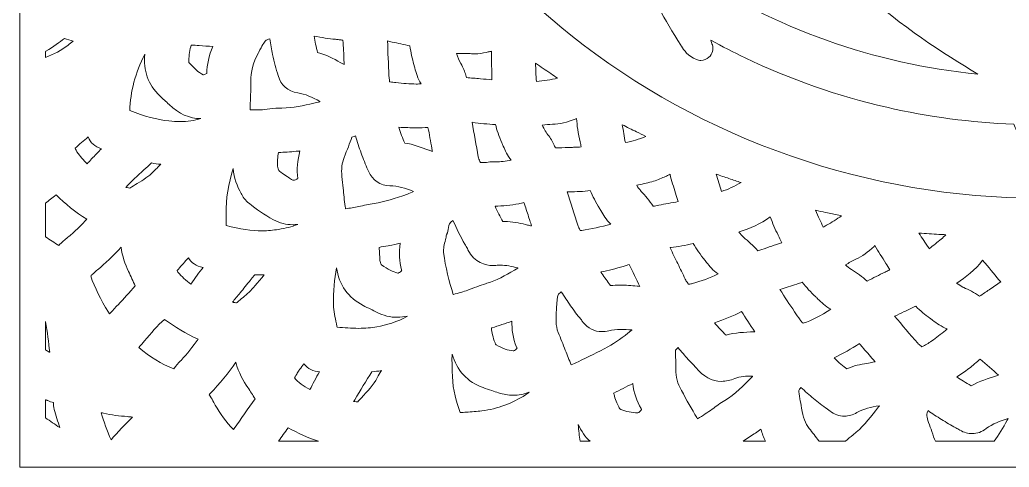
# Model space of a CAD drawing. Extents: x 140 to 2861, y -2860 to -140.
# Drawn here: x 140 to 1463, y -2860 to -2262 of the extents above; entities that cross this region are included whole.
import ezdxf

# ---------------------------------------------------------------- set-up
doc = ezdxf.new("R2010")
doc.units = 0
doc.header["$MEASUREMENT"] = 0
doc.layers.add('Layer 1', color=7, linetype='Continuous')

# ---------------------------------------------------------------- blocks, each defined once
blk = doc.blocks.new('block 2')
at = {"layer": 'Layer 1', "lineweight": 0}
blk.add_lwpolyline([(140.3, -139.6), (140.3, -2859.8), (2860.6, -2859.8), (2860.6, -139.6), (140.3, -139.6)], dxfattribs=at)
for points, knots in [([(1721.3, -2475.9), (1650.1, -2492.2), (1576.6, -2500.4), (1502.8, -2500.4), (1275.7, -2500.4), (1053.5, -2423.1), (876.9, -2282.7), (747.7, -2179.9), (646.4, -2042.8), (583, -1885.2), (585.7, -1885.2), (588.3, -1885.3), (590.9, -1885.3), (617.9, -1885.3), (644.5, -1883.1), (669.9, -1878.9), (675.2, -1878), (680.4, -1877.1), (685.6, -1876.1), (692.5, -1891.8), (699.9, -1907.3), (707.5, -1922.2), (707.6, -1922.4), (707.8, -1922.7), (707.9, -1923), (699.1, -1938.7), (698.6, -1956), (706.5, -1973.4), (718.9, -2001.1), (733.6, -2027.6), (747.7, -2052.2), (767.4, -2086.8), (788.7, -2119.4), (814.5, -2157.9), (821.8, -2168.7), (829, -2179.4), (836.3, -2190.1), (839.3, -2194.6), (844.3, -2197.2), (849.5, -2197.2), (851.2, -2197.2), (852.9, -2196.9), (854.5, -2196.4), (861.3, -2194.2), (865.8, -2187.7), (865.5, -2180.6), (865.1, -2166.2), (861.9, -2153.6), (859.3, -2144.2), (858, -2139.5), (856.6, -2134.7), (855.1, -2129.9), (881.3, -2157.1), (909.3, -2182.6), (938.8, -2206.1), (956.9, -2220.4), (975.9, -2234.4), (995.3, -2247.4), (1003, -2261.6), (1012.9, -2279.3), (1024.1, -2296.3), (1024.4, -2296.7), (1024.6, -2297.1), (1024.9, -2297.5), (1028.3, -2302.9), (1033.6, -2310.9), (1045.1, -2315.5), (1047, -2316.2), (1049, -2316.6), (1051, -2316.6), (1054.9, -2316.6), (1058.8, -2315.1), (1061.8, -2312.4), (1066.4, -2308.2), (1068.1, -2301.8), (1066.3, -2295.9), (1065.6, -2293.7), (1065, -2291.6), (1064.3, -2289.6), (1079.4, -2297.9), (1094.7, -2305.7), (1110.1, -2313.1), (1170.4, -2341.9), (1234.1, -2364.2), (1299.5, -2379.2), (1355.2, -2392), (1412.4, -2399.6), (1469.5, -2401.7), (1471.7, -2407.5), (1473.9, -2412.9), (1476, -2418.1), (1476.4, -2419), (1476.7, -2419.8), (1477, -2420.7), (1479.2, -2426.4), (1482.1, -2434.1), (1489.7, -2441), (1492.8, -2443.7), (1496.6, -2445.1), (1500.4, -2445.1), (1504.3, -2445.1), (1508.1, -2443.7), (1511.2, -2441), (1518.8, -2434.1), (1521.7, -2426.4), (1523.9, -2420.7), (1524.2, -2419.8), (1524.5, -2419), (1524.9, -2418.1), (1527, -2412.9), (1529.1, -2407.6), (1531.4, -2401.9), (1588.4, -2400.1), (1645.1, -2392.8), (1700.1, -2380.2), (1760.8, -2366.4), (1820.4, -2346), (1877.4, -2319.5), (1897.3, -2310.2), (1917.2, -2300.1), (1936.7, -2289.2), (1936, -2291.4), (1935.3, -2293.6), (1934.6, -2295.9), (1932.8, -2301.8), (1934.5, -2308.2), (1939.1, -2312.4), (1942.1, -2315.1), (1946, -2316.6), (1949.9, -2316.6), (1951.9, -2316.6), (1953.9, -2316.2), (1955.8, -2315.5), (1967.3, -2310.9), (1972.5, -2302.8), (1976, -2297.5), (1976.3, -2297.1), (1976.5, -2296.7), (1976.8, -2296.3), (1988.2, -2279), (1998, -2261.5), (2006.2, -2246.3), (2016.7, -2239.1), (2027, -2231.9), (2036.8, -2224.6), (2075.5, -2195.8), (2112.1, -2163.9), (2145.9, -2129.3), (2144.4, -2134.3), (2143, -2139.3), (2141.6, -2144.2), (2138.9, -2153.6), (2135.8, -2166.2), (2135.4, -2180.6), (2135.1, -2187.7), (2139.6, -2194.2), (2146.4, -2196.4), (2148, -2196.9), (2149.7, -2197.2), (2151.3, -2197.2), (2156.6, -2197.2), (2161.6, -2194.6), (2164.6, -2190.1), (2164.6, -2190.1), (2165.5, -2188.8), (2165.5, -2188.8), (2172.4, -2178.5), (2179.4, -2168.2), (2186.4, -2157.9), (2212.2, -2119.4), (2233.5, -2086.8), (2253.2, -2052.2), (2267.2, -2027.6), (2282, -2001.1), (2294.4, -1973.5), (2301.5, -1957.7), (2301.8, -1942.1), (2295.3, -1927.6), (2304.3, -1911), (2312.8, -1894.1), (2320.7, -1877.1), (2324.1, -1877.7), (2327.6, -1878.3), (2331, -1878.9), (2356.4, -1883.1), (2383, -1885.3), (2410, -1885.3), (2414.7, -1885.3), (2419.5, -1885.2), (2424.4, -1885.1), (2408, -1924), (2388.9, -1962.1), (2367.6, -1998.7), (2226.8, -2240.4), (1991.2, -2414.4), (1721.3, -2475.9)], [0, 0, 0, 0, 1, 1, 1, 2, 2, 2, 3, 3, 3, 4, 4, 4, 5, 5, 5, 6, 6, 6, 7, 7, 7, 8, 8, 8, 9, 9, 9, 10, 10, 10, 11, 11, 11, 12, 12, 12, 13, 13, 13, 14, 14, 14, 15, 15, 15, 16, 16, 16, 17, 17, 17, 18, 18, 18, 19, 19, 19, 20, 20, 20, 21, 21, 21, 22, 22, 22, 23, 23, 23, 24, 24, 24, 25, 25, 25, 26, 26, 26, 27, 27, 27, 28, 28, 28, 29, 29, 29, 30, 30, 30, 31, 31, 31, 32, 32, 32, 33, 33, 33, 34, 34, 34, 35, 35, 35, 36, 36, 36, 37, 37, 37, 38, 38, 38, 39, 39, 39, 40, 40, 40, 41, 41, 41, 42, 42, 42, 43, 43, 43, 44, 44, 44, 45, 45, 45, 46, 46, 46, 47, 47, 47, 48, 48, 48, 49, 49, 49, 50, 50, 50, 51, 51, 51, 52, 52, 52, 53, 53, 53, 54, 54, 54, 55, 55, 55, 56, 56, 56, 57, 57, 57, 58, 58, 58, 59, 59, 59, 60, 60, 60, 61, 61, 61, 62, 62, 62, 63, 63, 63, 64, 64, 64, 65, 65, 65, 65]), ([(981.1, -2045.2), (978.2, -2035.6), (979.6, -2028.3), (986.4, -2018.3), (998, -2001.2), (1009.4, -1983.7), (1020.5, -1966.8), (1023.2, -1962.6), (1025.9, -1958.5), (1028.7, -1954.3), (1034.4, -1945.5), (1040.2, -1936.5), (1045.8, -1927.9), (1055.4, -1912.9), (1065.3, -1897.5), (1075.5, -1882.4), (1081.1, -1926.7), (1093.8, -1970.8), (1113.9, -2016.4), (1147.8, -2093.2), (1198, -2161.3), (1267.4, -2224.4), (1318, -2270.6), (1375.1, -2307.2), (1421.4, -2334.8), (1282.5, -2321.3), (1149.3, -2274), (1033.5, -2196.7), (1029.3, -2184.9), (1025, -2173.1), (1020.8, -2161.5), (1007.1, -2123.6), (992.8, -2084.4), (981.1, -2045.2)], [0, 0, 0, 0, 1, 1, 1, 2, 2, 2, 3, 3, 3, 4, 4, 4, 5, 5, 5, 6, 6, 6, 7, 7, 7, 8, 8, 8, 9, 9, 9, 10, 10, 10, 11, 11, 11, 11]), ([(200.1, -2287.1), (203.9, -2288.4), (207.8, -2289.6), (211.9, -2290.7), (209.4, -2292.5), (206.9, -2294.4), (204.4, -2296.5), (196, -2303.3), (185.7, -2308), (174.8, -2312.8), (174.8, -2312.8), (174.8, -2304.7), (174.8, -2304.7), (175, -2304.6), (175.1, -2304.4), (175.3, -2304.3), (185.5, -2297.9), (193.2, -2292.6), (200.1, -2287.1)], [0, 0, 0, 0, 1, 1, 1, 2, 2, 2, 3, 3, 3, 4, 4, 4, 5, 5, 5, 6, 6, 6, 6]), ([(490.9, -2380.2), (490, -2380.2), (489.2, -2380.2), (488.3, -2380.2), (487.8, -2380.2), (487.3, -2380.2), (486.7, -2380.2), (481, -2380.2), (475.6, -2381), (470.9, -2381.7), (466.7, -2382.3), (462.8, -2382.8), (459.3, -2382.8), (458.9, -2382.8), (458.4, -2382.8), (457.9, -2382.8), (456.4, -2382.7), (454.9, -2382.7), (453, -2382.7), (452, -2382.7), (451, -2382.7), (450.1, -2382.7), (449.5, -2382.7), (449, -2382.7), (448.4, -2382.7), (448.3, -2381.7), (448.3, -2380.5), (448.4, -2379.3), (448.4, -2375.4), (448.6, -2371.5), (448.8, -2367.4), (449.1, -2360), (449.4, -2352.2), (449.2, -2344.4), (448.9, -2332.3), (452.2, -2320.2), (459.4, -2306.4), (459.4, -2306.4), (459.9, -2305.5), (459.9, -2305.5), (464.1, -2297.4), (467.2, -2291.6), (469.1, -2290.1), (470, -2289.4), (471.9, -2288.6), (474.5, -2287.8), (475.7, -2294.9), (476.9, -2301.8), (478.4, -2308.8), (480.5, -2318.6), (483.1, -2327.9), (485.7, -2336.9), (489.4, -2349.7), (498.9, -2358), (511.9, -2359.9), (521.9, -2361.3), (531.5, -2366.1), (541.5, -2371.4), (541.4, -2371.6), (541.3, -2371.7), (541.3, -2371.9), (539.6, -2372.4), (536, -2373.2), (533.3, -2373.8), (520.2, -2376.8), (505.3, -2380.2), (490.9, -2380.2)], [0, 0, 0, 0, 1, 1, 1, 2, 2, 2, 3, 3, 3, 4, 4, 4, 5, 5, 5, 6, 6, 6, 7, 7, 7, 8, 8, 8, 9, 9, 9, 10, 10, 10, 11, 11, 11, 12, 12, 12, 13, 13, 13, 14, 14, 14, 15, 15, 15, 16, 16, 16, 17, 17, 17, 18, 18, 18, 19, 19, 19, 20, 20, 20, 21, 21, 21, 22, 22, 22, 22]), ([(533.9, -2284), (543.9, -2286.1), (553.4, -2287.5), (562.5, -2288.4), (564.1, -2288.6), (565.7, -2288.8), (567.3, -2289), (569, -2289.1), (570.6, -2289.3), (572.4, -2289.5), (573, -2298.8), (573.5, -2308), (573.8, -2317), (573.8, -2318.7), (573.9, -2320.3), (573.9, -2322), (572.7, -2321.4), (571.5, -2320.8), (570.4, -2320.2), (570.4, -2320.2), (568.9, -2319.4), (568.9, -2319.4), (559.6, -2314.3), (549.9, -2309), (538.5, -2306), (536.5, -2298.6), (535, -2291.2), (533.9, -2284)], [0, 0, 0, 0, 1, 1, 1, 2, 2, 2, 3, 3, 3, 4, 4, 4, 5, 5, 5, 6, 6, 6, 7, 7, 7, 8, 8, 8, 9, 9, 9, 9]), ([(369.6, -2296.3), (373.3, -2296.3), (376.8, -2296.4), (380, -2296.7), (386.3, -2297.4), (392.3, -2297.7), (398.3, -2297.9), (393.1, -2310.3), (390.5, -2322.1), (390.5, -2333.9), (387.2, -2335.6), (385.9, -2335.8), (385.6, -2335.8), (385.6, -2335.8), (385.5, -2335.8), (385.4, -2335.7), (379.2, -2332.4), (373.4, -2327.3), (366.5, -2319.3), (366.4, -2319.1), (366.2, -2318.3), (366.3, -2317.1), (366.6, -2308.9), (367.7, -2302.2), (369.6, -2296.3)], [0, 0, 0, 0, 1, 1, 1, 2, 2, 2, 3, 3, 3, 4, 4, 4, 5, 5, 5, 6, 6, 6, 7, 7, 7, 8, 8, 8, 8]), ([(638.1, -2292), (645.9, -2293.7), (654, -2295.5), (662, -2297.2), (663, -2306), (665.2, -2314.2), (667.3, -2322.1), (667.3, -2322.1), (668.1, -2325.1), (668.1, -2325.1), (668.1, -2325.1), (668.5, -2326.5), (668.5, -2326.5), (670.1, -2332.9), (672.2, -2340.7), (677.1, -2347.9), (674.9, -2348.1), (672.8, -2348.1), (670.5, -2348.1), (661.7, -2348.1), (652.7, -2347.2), (643.3, -2346.1), (640.6, -2345.9), (638, -2345.6), (635.3, -2345.3), (635.2, -2345.3), (635, -2345.3), (634.9, -2345.2), (634.9, -2345.1), (634.9, -2344.9), (634.8, -2344.6), (634.7, -2343), (634.4, -2341.6), (634.2, -2340.4), (634.1, -2339.4), (633.9, -2338.4), (633.9, -2337.8), (633.2, -2320.9), (632.5, -2305.4), (632, -2290.6), (634, -2291.1), (636.1, -2291.5), (638.1, -2292)], [0, 0, 0, 0, 1, 1, 1, 2, 2, 2, 3, 3, 3, 4, 4, 4, 5, 5, 5, 6, 6, 6, 7, 7, 7, 8, 8, 8, 9, 9, 9, 10, 10, 10, 11, 11, 11, 12, 12, 12, 13, 13, 13, 14, 14, 14, 14]), ([(339.5, -2397.4), (323.7, -2395.6), (307.4, -2391.3), (287.3, -2383.6), (288.2, -2358.3), (294.8, -2333.4), (307.4, -2308.1), (305.1, -2329.9), (312, -2349.1), (327.5, -2363.9), (329.6, -2365.9), (331.7, -2367.8), (333.7, -2369.6), (335.9, -2371.6), (338, -2373.5), (340, -2375.4), (352.7, -2387.8), (367.3, -2394.3), (382.4, -2394.3), (378.2, -2395.6), (373.7, -2396.6), (369.1, -2397.3), (364.5, -2397.9), (359.7, -2398.2), (354.6, -2398.2), (349.8, -2398.2), (344.8, -2397.9), (339.5, -2397.4)], [0, 0, 0, 0, 1, 1, 1, 2, 2, 2, 3, 3, 3, 4, 4, 4, 5, 5, 5, 6, 6, 6, 7, 7, 7, 8, 8, 8, 9, 9, 9, 9]), ([(727.3, -2307.4), (728.8, -2307.4), (730.4, -2307.4), (731.9, -2307.3), (733.3, -2307.3), (734.7, -2307.3), (736.2, -2307.3), (738.5, -2307.3), (741.6, -2307.4), (744.5, -2307.7), (746, -2307.9), (747.4, -2308), (748.9, -2308), (754.4, -2308), (759.4, -2306.8), (763.8, -2305.8), (765.6, -2305.4), (767.4, -2305), (768.9, -2304.8), (769.6, -2304.6), (770.4, -2304.5), (771.1, -2304.4), (771.1, -2307.6), (771.1, -2323), (771.1, -2323), (771.1, -2324.3), (771.3, -2325.7), (771.6, -2326.9), (771.6, -2328.5), (771.6, -2330.1), (771.6, -2331.6), (771.6, -2335.1), (771.6, -2338.7), (771.6, -2342.3), (766.7, -2342), (761.7, -2341.6), (756.1, -2341.1), (749.9, -2340.6), (743.7, -2340), (737.6, -2339.5), (737.3, -2338.5), (737, -2337.5), (736.7, -2336.5), (735.2, -2331.7), (733.5, -2326.3), (730.2, -2320.9), (727.7, -2316.8), (725.9, -2312.3), (724.4, -2307.4), (725.4, -2307.4), (726.3, -2307.4), (727.3, -2307.4)], [0, 0, 0, 0, 1, 1, 1, 2, 2, 2, 3, 3, 3, 4, 4, 4, 5, 5, 5, 6, 6, 6, 7, 7, 7, 8, 8, 8, 9, 9, 9, 10, 10, 10, 11, 11, 11, 12, 12, 12, 13, 13, 13, 14, 14, 14, 15, 15, 15, 16, 16, 16, 17, 17, 17, 17]), ([(831, -2344.9), (830.5, -2336.5), (830.2, -2328.3), (830, -2320.2), (836.8, -2324.9), (843.6, -2329.6), (850.2, -2334.1), (853.3, -2336.2), (856.3, -2338.2), (859.3, -2340.3), (850.4, -2342.4), (841.1, -2343.7), (831, -2344.9)], [0, 0, 0, 0, 1, 1, 1, 2, 2, 2, 3, 3, 3, 4, 4, 4, 4]), ([(852.5, -2401.9), (862.3, -2401.5), (872.1, -2399.3), (883.1, -2395), (883.7, -2394.8), (884.3, -2394.6), (884.8, -2394.3), (885.4, -2403.1), (886.6, -2414.2), (889.6, -2425.5), (890.1, -2427.5), (890.5, -2429.8), (890.8, -2432.2), (887.8, -2432.4), (884.9, -2432.5), (882.1, -2432.6), (880.3, -2432.7), (878.6, -2432.7), (877, -2432.8), (877, -2432.8), (875, -2432.8), (875, -2432.8), (874.5, -2432.8), (874.1, -2432.8), (873.7, -2432.8), (867.9, -2433.1), (862.2, -2433.3), (856.4, -2433.5), (856.1, -2432.8), (855.8, -2432.1), (855.4, -2431.3), (853.6, -2427.2), (851.4, -2422.1), (847.5, -2417.4), (844.2, -2413.2), (841.4, -2408.6), (838.9, -2403), (843.5, -2402.5), (848, -2402.1), (852.5, -2401.9)], [0, 0, 0, 0, 1, 1, 1, 2, 2, 2, 3, 3, 3, 4, 4, 4, 5, 5, 5, 6, 6, 6, 7, 7, 7, 8, 8, 8, 9, 9, 9, 10, 10, 10, 11, 11, 11, 12, 12, 12, 13, 13, 13, 13]), ([(647.1, -2405.8), (655.3, -2406.3), (662.9, -2406.5), (670, -2406.5), (675.6, -2406.5), (680.9, -2406.4), (686.1, -2406.1), (688, -2415.3), (689.6, -2424.7), (691.3, -2433.9), (691.3, -2433.9), (691.9, -2437.7), (692, -2438.2), (690.5, -2437.7), (689, -2437.1), (687.5, -2436.6), (687.5, -2436.6), (687.2, -2436.5), (687.2, -2436.5), (677.1, -2432.6), (666.7, -2428.7), (655, -2427), (652.2, -2420.7), (649.3, -2413.5), (647.1, -2405.8)], [0, 0, 0, 0, 1, 1, 1, 2, 2, 2, 3, 3, 3, 4, 4, 4, 5, 5, 5, 6, 6, 6, 7, 7, 7, 8, 8, 8, 8]), ([(755.9, -2452.7), (755.8, -2452.4), (755.6, -2452.1), (755.5, -2451.7), (754.5, -2449.3), (753.6, -2447), (753.3, -2445.4), (750.5, -2429.9), (747.8, -2414.4), (745.2, -2399.2), (755.7, -2400.9), (766.1, -2401.8), (776.3, -2402.1), (778.2, -2409.4), (780.9, -2418), (784.8, -2426.6), (785.5, -2428), (786.2, -2429.5), (786.8, -2431), (789.4, -2437), (792.3, -2443.6), (797.2, -2449.8), (790.1, -2451.1), (783.2, -2452.1), (776.6, -2452.1), (775.3, -2452.1), (774, -2452.1), (772.8, -2452), (772.4, -2452), (772, -2452), (771.6, -2452), (770.7, -2452), (769.9, -2452), (769, -2452.2), (765.7, -2452.7), (762.8, -2453), (760.2, -2453), (758.7, -2453), (757.3, -2452.9), (755.9, -2452.7)], [0, 0, 0, 0, 1, 1, 1, 2, 2, 2, 3, 3, 3, 4, 4, 4, 5, 5, 5, 6, 6, 6, 7, 7, 7, 8, 8, 8, 9, 9, 9, 10, 10, 10, 11, 11, 11, 12, 12, 12, 13, 13, 13, 13]), ([(945.9, -2402.4), (952.2, -2405.8), (958.6, -2408.9), (964.8, -2412), (969, -2414), (973.2, -2416.1), (977.4, -2418.2), (968.2, -2421.9), (959.1, -2424.6), (950, -2426.4), (948.6, -2418.4), (947.2, -2410.4), (945.9, -2402.4)], [0, 0, 0, 0, 1, 1, 1, 2, 2, 2, 3, 3, 3, 4, 4, 4, 4]), ([(231.6, -2418.8), (235, -2426.7), (240.6, -2431.5), (249.7, -2434.5), (245, -2439), (240.7, -2443.6), (236.4, -2448.1), (234.4, -2450.3), (232.3, -2452.5), (230.3, -2454.6), (225.4, -2449.9), (221, -2444.7), (216.8, -2438.6), (216, -2437.5), (215.2, -2435.8), (214.3, -2433.9), (220, -2428.8), (225.8, -2423.8), (231.6, -2418.8)], [0, 0, 0, 0, 1, 1, 1, 2, 2, 2, 3, 3, 3, 4, 4, 4, 5, 5, 5, 6, 6, 6, 6]), ([(666.6, -2491.6), (665.2, -2492.5), (660.4, -2494.3), (658.6, -2495), (642.2, -2501.3), (628.1, -2505.4), (614.1, -2507.7), (607.1, -2508.9), (600.2, -2510.3), (593.4, -2511.6), (587.7, -2512.7), (581.8, -2513.9), (575.9, -2514.9), (575.7, -2513.8), (575.5, -2512.7), (575.3, -2511.6), (574.3, -2503.5), (573.5, -2495.2), (572.7, -2487.1), (572.2, -2482.1), (571.6, -2476.9), (571.1, -2471.7), (570, -2461.7), (570.9, -2453.6), (574, -2446.1), (578, -2436.4), (581.6, -2426.7), (584.3, -2419.3), (584.3, -2419.2), (584.3, -2419.2), (584.3, -2419.2), (584.5, -2419.1), (584.8, -2418.9), (585.4, -2418.7), (586.6, -2418.3), (587.8, -2417.9), (589, -2417.4), (591.5, -2425.2), (594, -2432.8), (596.7, -2440.4), (599.4, -2448.2), (602.6, -2455.5), (605.7, -2462.7), (605.7, -2462.7), (606.5, -2464.5), (606.5, -2464.5), (611.8, -2476.7), (622.3, -2483.8), (635.3, -2484), (645.7, -2484.1), (656, -2487.5), (666.6, -2491.5), (666.6, -2491.5), (666.6, -2491.6), (666.6, -2491.6)], [0, 0, 0, 0, 1, 1, 1, 2, 2, 2, 3, 3, 3, 4, 4, 4, 5, 5, 5, 6, 6, 6, 7, 7, 7, 8, 8, 8, 9, 9, 9, 10, 10, 10, 11, 11, 11, 12, 12, 12, 13, 13, 13, 14, 14, 14, 15, 15, 15, 16, 16, 16, 17, 17, 17, 18, 18, 18, 18]), ([(511.9, -2474.5), (511.6, -2474.7), (511.3, -2474.9), (510.7, -2475.2), (509.6, -2475.9), (508, -2476.6), (506.6, -2476.6), (506, -2476.6), (505.1, -2476.5), (503.6, -2475.6), (501.7, -2474.4), (499.8, -2473), (497.7, -2471.6), (495, -2469.8), (492.3, -2467.9), (489.2, -2466), (487.5, -2465), (485.6, -2463.4), (485.1, -2457.8), (484.6, -2451.8), (484.9, -2445.7), (486.2, -2439.7), (487.2, -2439.6), (488.2, -2439.6), (489.2, -2439.5), (496.9, -2439), (504.9, -2438.5), (512.9, -2437.7), (513.5, -2437.6), (514.2, -2437.5), (514.8, -2437.5), (511.6, -2449.9), (510.6, -2462.3), (511.9, -2474.5)], [0, 0, 0, 0, 1, 1, 1, 2, 2, 2, 3, 3, 3, 4, 4, 4, 5, 5, 5, 6, 6, 6, 7, 7, 7, 8, 8, 8, 9, 9, 9, 10, 10, 10, 11, 11, 11, 11]), ([(287.4, -2487.2), (286.2, -2486.9), (285, -2486.7), (284, -2486.5), (283.2, -2486.4), (282.3, -2486.2), (281.9, -2486.1), (289.5, -2478.1), (297.6, -2470.7), (306.3, -2462.8), (309.6, -2459.8), (313, -2456.7), (316.4, -2453.5), (320.6, -2454.3), (324.8, -2454.9), (328.9, -2455.3), (325.5, -2458.6), (322.1, -2461.9), (318.7, -2465.4), (313.1, -2471.4), (305.5, -2476), (297.4, -2480.9), (294.2, -2482.9), (290.8, -2485), (287.4, -2487.2)], [0, 0, 0, 0, 1, 1, 1, 2, 2, 2, 3, 3, 3, 4, 4, 4, 5, 5, 5, 6, 6, 6, 7, 7, 7, 8, 8, 8, 8]), ([(416.1, -2527.4), (416.1, -2525.5), (416.2, -2523.6), (416.2, -2521.8), (416.2, -2521.7), (416.2, -2521.7), (416.2, -2521.6), (415.9, -2501.2), (419.1, -2481.2), (425.7, -2461), (426.2, -2473.5), (431, -2484.4), (436.3, -2494.3), (438.3, -2498.1), (441.8, -2503.5), (447.3, -2507.8), (456.3, -2514.9), (467.1, -2523), (479.4, -2529.4), (487.9, -2533.8), (496.6, -2536), (505.3, -2536), (507.5, -2536), (509.7, -2535.9), (511.9, -2535.6), (504.3, -2539), (495.6, -2540.6), (486.3, -2542.2), (479.4, -2543.5), (472, -2544.1), (464.4, -2544.1), (450.2, -2544.1), (434.8, -2541.9), (416.2, -2537.2), (416, -2534.1), (416.1, -2530.8), (416.1, -2527.4)], [0, 0, 0, 0, 1, 1, 1, 2, 2, 2, 3, 3, 3, 4, 4, 4, 5, 5, 5, 6, 6, 6, 7, 7, 7, 8, 8, 8, 9, 9, 9, 10, 10, 10, 11, 11, 11, 12, 12, 12, 12]), ([(970.9, -2491), (970.9, -2491), (970.7, -2490.7), (970.7, -2490.7), (968.6, -2488.4), (966.8, -2486), (965.2, -2483.3), (971.8, -2482), (978.6, -2480.5), (985.3, -2478.7), (991.5, -2477.1), (997.1, -2474.6), (1002.1, -2472.3), (1003, -2471.9), (1004, -2471.5), (1005, -2471), (1006.7, -2470.3), (1008.2, -2469.5), (1009.7, -2468.7), (1011.8, -2477.4), (1014.5, -2485.8), (1017.1, -2494), (1018.3, -2497.8), (1019.5, -2501.5), (1020.6, -2505.2), (1011.8, -2506.7), (1003.1, -2508.4), (994.6, -2510), (992.1, -2510.5), (989.7, -2511), (987.2, -2511.4), (982.3, -2503.7), (976.6, -2497.3), (970.9, -2491)], [0, 0, 0, 0, 1, 1, 1, 2, 2, 2, 3, 3, 3, 4, 4, 4, 5, 5, 5, 6, 6, 6, 7, 7, 7, 8, 8, 8, 9, 9, 9, 10, 10, 10, 11, 11, 11, 11]), ([(1078.6, -2491.6), (1078.6, -2491.6), (1078.6, -2491.6), (1078.6, -2491.5), (1076.1, -2483.9), (1073.6, -2476.1), (1071.3, -2468.3), (1077.1, -2470.5), (1082.8, -2472.4), (1088.5, -2474.3), (1094.2, -2476.1), (1099.5, -2477.9), (1104.8, -2479.8), (1095.9, -2484.8), (1087.2, -2488.7), (1078.6, -2491.6)], [0, 0, 0, 0, 1, 1, 1, 2, 2, 2, 3, 3, 3, 4, 4, 4, 5, 5, 5, 5]), ([(174.8, -2507.4), (179, -2503.9), (183.8, -2500.1), (188.8, -2496.3), (201, -2507.9), (214.3, -2519.5), (230, -2528.7), (223.2, -2536.1), (216.3, -2542.5), (210.2, -2548.1), (208.5, -2549.6), (206.5, -2551.2), (204.5, -2552.8), (200.7, -2555.9), (196.5, -2559.3), (192.6, -2563.6), (186.4, -2560.1), (180.5, -2556.3), (174.8, -2552.1), (174.8, -2552.1), (174.8, -2507.4), (174.8, -2507.4)], [0, 0, 0, 0, 1, 1, 1, 2, 2, 2, 3, 3, 3, 4, 4, 4, 5, 5, 5, 6, 6, 6, 7, 7, 7, 7]), ([(875.2, -2492.1), (884.5, -2491.9), (894.1, -2491.8), (903.1, -2490.3), (906.3, -2497.9), (910.3, -2505.8), (915.7, -2514.7), (916.2, -2515.5), (916.6, -2516.3), (917.1, -2517.1), (920.4, -2522.6), (924.3, -2529.4), (930.7, -2535.1), (917.6, -2539.1), (904.3, -2541.6), (891.7, -2543.6), (891.7, -2543.6), (891.4, -2543.6), (891.4, -2543.6), (891.1, -2543.6), (890.7, -2543.6), (890.3, -2543.6), (890.1, -2543.6), (890, -2543.6), (889.8, -2543.6), (889.4, -2542.8), (889.1, -2542.1), (888.7, -2541.5), (887.7, -2539.7), (886.8, -2538), (886.5, -2536.8), (881.6, -2521.9), (876.8, -2506.6), (872.3, -2492.2), (873.3, -2492.2), (874.3, -2492.1), (875.2, -2492.1)], [0, 0, 0, 0, 1, 1, 1, 2, 2, 2, 3, 3, 3, 4, 4, 4, 5, 5, 5, 6, 6, 6, 7, 7, 7, 8, 8, 8, 9, 9, 9, 10, 10, 10, 11, 11, 11, 12, 12, 12, 12]), ([(788.6, -2531.8), (787.8, -2531.8), (787.1, -2531.8), (786.3, -2531.8), (782.7, -2525.2), (779, -2518.4), (775.8, -2511.4), (786.1, -2511), (796.7, -2510.2), (807.5, -2507.9), (808.7, -2507.6), (813.2, -2506.6), (814.3, -2506.4), (816.5, -2512.7), (818.6, -2519.1), (820.6, -2525.3), (820.6, -2525.3), (822.4, -2530.6), (822.4, -2530.6), (823.1, -2532.9), (823.9, -2535.3), (824.7, -2537.6), (823.7, -2537.5), (822.7, -2537.3), (821.8, -2537), (820, -2536.7), (818.2, -2536.3), (816.5, -2535.8), (807.7, -2533.8), (798.7, -2531.8), (788.6, -2531.8)], [0, 0, 0, 0, 1, 1, 1, 2, 2, 2, 3, 3, 3, 4, 4, 4, 5, 5, 5, 6, 6, 6, 7, 7, 7, 8, 8, 8, 9, 9, 9, 10, 10, 10, 10]), ([(1108, -2552.8), (1105.9, -2551.1), (1103.9, -2548.6), (1101.7, -2545.9), (1101.9, -2545.8), (1102.1, -2545.8), (1102.3, -2545.7), (1116.3, -2540.6), (1130.7, -2535.4), (1143.7, -2525.5), (1146.8, -2533.7), (1150.2, -2542), (1154.3, -2550.1), (1155.9, -2553.2), (1157.5, -2556.4), (1159.1, -2560.1), (1150.2, -2563.1), (1141.2, -2566.2), (1132.4, -2569.1), (1130.6, -2569.7), (1128.8, -2570.3), (1127, -2570.9), (1120.9, -2563.6), (1114.1, -2557.7), (1108, -2552.8)], [0, 0, 0, 0, 1, 1, 1, 2, 2, 2, 3, 3, 3, 4, 4, 4, 5, 5, 5, 6, 6, 6, 7, 7, 7, 8, 8, 8, 8]), ([(1217.8, -2519.5), (1223.9, -2520.7), (1229.7, -2521.8), (1235.5, -2523.2), (1236.6, -2523.5), (1237.8, -2523.8), (1239, -2524.1), (1232.8, -2528.7), (1225.9, -2532.8), (1218.8, -2536.8), (1217.2, -2537.7), (1215.8, -2538.5), (1214.5, -2539.2), (1211.3, -2532.3), (1208, -2525.1), (1204.3, -2516.8), (1208.9, -2517.7), (1213.4, -2518.6), (1217.8, -2519.5)], [0, 0, 0, 0, 1, 1, 1, 2, 2, 2, 3, 3, 3, 4, 4, 4, 5, 5, 5, 6, 6, 6, 6]), ([(806.3, -2593.9), (793.9, -2601.4), (782.1, -2608.4), (769.5, -2612.7), (767.4, -2613.4), (765.3, -2614.1), (763.2, -2614.8), (755.4, -2617.4), (747.4, -2620.1), (739.4, -2623.3), (733.5, -2625.6), (726.9, -2627.3), (720, -2629), (719.9, -2629.1), (719.9, -2629.1), (719.9, -2629.1), (714.6, -2612.3), (709.2, -2592.9), (707, -2573.2), (706.5, -2568.3), (707.9, -2562.3), (709.5, -2555.9), (710, -2553.8), (710.5, -2551.6), (711, -2549.4), (711.1, -2549.2), (711.3, -2548.7), (711.4, -2548.4), (712.1, -2546.4), (713.3, -2543.4), (713.6, -2539.6), (713.8, -2536.3), (714.5, -2533.2), (719.5, -2530.3), (724.5, -2541.3), (729.5, -2551.8), (735.5, -2562.1), (735.5, -2562.1), (736.3, -2563.4), (736.3, -2563.4), (737.5, -2565.5), (738.7, -2567.5), (739.6, -2569.4), (748.5, -2586.9), (762.6, -2590.5), (772.9, -2590.5), (774.7, -2590.5), (776.5, -2590.4), (778.4, -2590.2), (779.8, -2590.1), (781.4, -2590), (782.9, -2590), (790.3, -2590), (798.1, -2591.7), (806.3, -2593.7), (806.3, -2593.7), (806.3, -2593.8), (806.3, -2593.9)], [0, 0, 0, 0, 1, 1, 1, 2, 2, 2, 3, 3, 3, 4, 4, 4, 5, 5, 5, 6, 6, 6, 7, 7, 7, 8, 8, 8, 9, 9, 9, 10, 10, 10, 11, 11, 11, 12, 12, 12, 13, 13, 13, 14, 14, 14, 15, 15, 15, 16, 16, 16, 17, 17, 17, 18, 18, 18, 19, 19, 19, 19]), ([(1378.6, -2549.4), (1376.6, -2551.5), (1374.5, -2553.4), (1372.3, -2555.1), (1369.6, -2557.2), (1367, -2559.3), (1364.6, -2561.4), (1361.7, -2563.7), (1359, -2566), (1356.3, -2568), (1356, -2567.6), (1355.8, -2567.3), (1355.6, -2567), (1351.1, -2560.2), (1346.7, -2553.7), (1342.6, -2547.1), (1351.6, -2547.9), (1360.5, -2548.4), (1369.3, -2548.9), (1372.4, -2549), (1375.5, -2549.2), (1378.6, -2549.4)], [0, 0, 0, 0, 1, 1, 1, 2, 2, 2, 3, 3, 3, 4, 4, 4, 5, 5, 5, 6, 6, 6, 7, 7, 7, 7]), ([(238.5, -2601.4), (240.6, -2599.5), (242.5, -2597.7), (244.3, -2596.2), (254.6, -2587.9), (264.5, -2578.3), (275.9, -2566), (277.2, -2578.1), (281.2, -2588.6), (285.7, -2598.3), (288.7, -2605), (291.9, -2611.7), (294.8, -2617.8), (287.1, -2626.2), (279.3, -2634.6), (271.7, -2642.8), (267.9, -2646.9), (264.2, -2651), (260.4, -2655), (259.8, -2654.2), (259.3, -2653.4), (258.8, -2652.7), (248.4, -2636), (240.7, -2620.2), (235.1, -2604.5), (236.3, -2603.5), (237.4, -2602.4), (238.5, -2601.4)], [0, 0, 0, 0, 1, 1, 1, 2, 2, 2, 3, 3, 3, 4, 4, 4, 5, 5, 5, 6, 6, 6, 7, 7, 7, 8, 8, 8, 9, 9, 9, 9]), ([(621.9, -2584), (621.8, -2583.5), (621.7, -2582.5), (621.7, -2581.7), (621.7, -2581.7), (621.7, -2581), (621.7, -2581), (621.6, -2579.4), (621.5, -2577.8), (621.4, -2576.4), (621.2, -2572.9), (621, -2569), (620.9, -2566.3), (623.9, -2565.6), (628.4, -2564.8), (632.9, -2564.1), (632.9, -2564.1), (634.1, -2563.8), (634.1, -2563.8), (639.2, -2563), (644.1, -2561.9), (648.9, -2560.8), (647.2, -2573.5), (647.8, -2585.2), (650.7, -2596.3), (650.9, -2596.8), (650.9, -2597.2), (651, -2597.4), (651, -2597.5), (650.9, -2597.5), (650.9, -2597.5), (648.5, -2599.7), (646.8, -2600.5), (646.1, -2600.5), (646, -2600.5), (645.9, -2600.5), (645.7, -2600.5), (639.3, -2599.1), (632.5, -2595.8), (623.9, -2589.8), (623.6, -2589.3), (622.9, -2587.9), (621.9, -2584)], [0, 0, 0, 0, 1, 1, 1, 2, 2, 2, 3, 3, 3, 4, 4, 4, 5, 5, 5, 6, 6, 6, 7, 7, 7, 8, 8, 8, 9, 9, 9, 10, 10, 10, 11, 11, 11, 12, 12, 12, 13, 13, 13, 14, 14, 14, 14]), ([(1056.5, -2583.7), (1057.2, -2584.5), (1057.9, -2585.4), (1058.6, -2586.3), (1062.5, -2591.1), (1067.2, -2597.1), (1074, -2601.7), (1062.7, -2607.1), (1051.3, -2611.4), (1039.9, -2614.5), (1038.3, -2614.9), (1036.5, -2615.3), (1034.6, -2615.6), (1034.3, -2615.1), (1033.9, -2614.7), (1033.6, -2614.2), (1032.1, -2612.1), (1030.7, -2610.1), (1030, -2608.7), (1026.8, -2601.6), (1023.4, -2594.7), (1020.1, -2588), (1016.7, -2581.1), (1013.2, -2574), (1009.9, -2566.8), (1010.3, -2566.7), (1010.7, -2566.6), (1011.1, -2566.6), (1020.2, -2565.3), (1030, -2563.5), (1040.8, -2561.1), (1045, -2568.5), (1050.2, -2576), (1056.5, -2583.7)], [0, 0, 0, 0, 1, 1, 1, 2, 2, 2, 3, 3, 3, 4, 4, 4, 5, 5, 5, 6, 6, 6, 7, 7, 7, 8, 8, 8, 9, 9, 9, 10, 10, 10, 11, 11, 11, 11]), ([(1252.4, -2595.9), (1249.4, -2594), (1246.7, -2591.8), (1244.2, -2589.6), (1248.9, -2586.9), (1253.5, -2584.4), (1258.2, -2582.2), (1266.7, -2578.2), (1274.4, -2572.7), (1282.5, -2564.9), (1282.9, -2564.4), (1283.3, -2564), (1283.7, -2563.6), (1288.3, -2572), (1293.4, -2579.9), (1298.3, -2587.6), (1300.1, -2590.4), (1302, -2593.3), (1303.8, -2596.2), (1303.4, -2596.3), (1303.1, -2596.5), (1302.7, -2596.7), (1300.9, -2597.6), (1299.1, -2598.4), (1297.3, -2599.3), (1293.3, -2601.3), (1289.4, -2603.2), (1285.5, -2605.2), (1281.4, -2607.2), (1277.3, -2609.2), (1273.3, -2611.2), (1266.7, -2605.3), (1259.7, -2600.6), (1252.4, -2595.9)], [0, 0, 0, 0, 1, 1, 1, 2, 2, 2, 3, 3, 3, 4, 4, 4, 5, 5, 5, 6, 6, 6, 7, 7, 7, 8, 8, 8, 9, 9, 9, 10, 10, 10, 11, 11, 11, 11]), ([(352.4, -2595.3), (356.8, -2590.3), (361.2, -2585.2), (365.7, -2580.2), (369.7, -2586.8), (375.7, -2591.3), (385.6, -2593), (380.1, -2599.6), (374.7, -2606.9), (369.1, -2615.4), (362.6, -2610.7), (356.8, -2605.3), (351.7, -2599.4), (351.4, -2599), (351, -2598.2), (350.6, -2597.3), (350.6, -2597.3), (352.4, -2595.3), (352.4, -2595.3)], [0, 0, 0, 0, 1, 1, 1, 2, 2, 2, 3, 3, 3, 4, 4, 4, 5, 5, 5, 6, 6, 6, 6]), ([(947, -2591.7), (947, -2591.7), (948.2, -2591.4), (948.2, -2591.4), (950.5, -2590.7), (952.8, -2590), (955.2, -2589.1), (960, -2598.7), (964.7, -2608.7), (969.3, -2618.4), (968.2, -2618.3), (967.1, -2618.2), (965.9, -2618.1), (965.9, -2618.1), (965.6, -2618.1), (965.6, -2618.1), (958.2, -2617.3), (950.6, -2616.6), (942.7, -2616.6), (938.2, -2616.6), (934.1, -2616.8), (930.1, -2617.3), (930.1, -2617.3), (928.5, -2615.1), (928.5, -2615.1), (924.6, -2609.7), (920.8, -2604.4), (917.4, -2599.1), (927.5, -2597.1), (937.4, -2594.6), (947, -2591.7)], [0, 0, 0, 0, 1, 1, 1, 2, 2, 2, 3, 3, 3, 4, 4, 4, 5, 5, 5, 6, 6, 6, 7, 7, 7, 8, 8, 8, 9, 9, 9, 10, 10, 10, 10]), ([(1402.4, -2619.8), (1402.4, -2619.8), (1401.1, -2619.2), (1401.1, -2619.2), (1398.5, -2617.9), (1395.8, -2616.1), (1392.9, -2614), (1392.9, -2614), (1393, -2614), (1393, -2614), (1404.7, -2605.9), (1417.8, -2596.9), (1427.7, -2583.4), (1428.7, -2584.7), (1429.7, -2586.1), (1430.9, -2587.4), (1438.1, -2595.9), (1445.3, -2604.5), (1451.9, -2612.5), (1446.7, -2616), (1441.5, -2619.5), (1436.4, -2623), (1432.2, -2625.8), (1427.9, -2628.6), (1423.7, -2631.4), (1416.7, -2626.5), (1409.2, -2623), (1402.4, -2619.8)], [0, 0, 0, 0, 1, 1, 1, 2, 2, 2, 3, 3, 3, 4, 4, 4, 5, 5, 5, 6, 6, 6, 7, 7, 7, 8, 8, 8, 9, 9, 9, 9]), ([(434.9, -2627), (439.5, -2621.5), (444.2, -2615.8), (448.7, -2609.9), (449.4, -2608.9), (450.4, -2607.8), (451.4, -2606.6), (452.4, -2605.5), (453.5, -2604.2), (454.7, -2602.8), (457.6, -2603), (460.6, -2603.1), (463.7, -2603.1), (464.8, -2603.1), (466, -2603.1), (467.1, -2603.1), (458.6, -2613.3), (450.3, -2622.9), (448, -2625.1), (448, -2625.1), (446.8, -2626), (446.8, -2626), (441.4, -2630.8), (436.2, -2635.4), (430.8, -2639.7), (430, -2640.3), (429.7, -2640.3), (429.6, -2640.3), (429.4, -2640.3), (429.3, -2640.3), (429.1, -2640.3), (427.6, -2640), (426.1, -2639.8), (424.6, -2639.6), (427.9, -2635.4), (431.3, -2631.3), (434.9, -2627)], [0, 0, 0, 0, 1, 1, 1, 2, 2, 2, 3, 3, 3, 4, 4, 4, 5, 5, 5, 6, 6, 6, 7, 7, 7, 8, 8, 8, 9, 9, 9, 10, 10, 10, 11, 11, 11, 12, 12, 12, 12]), ([(563.8, -2593.5), (567.2, -2616.3), (579.5, -2633.6), (599.3, -2643.8), (602.7, -2645.5), (606.2, -2647.3), (609.6, -2648.9), (612.2, -2650.2), (614.8, -2651.5), (617.4, -2652.8), (626.4, -2657.4), (635.7, -2659.7), (645, -2659.7), (649.6, -2659.7), (654.2, -2659.1), (658.8, -2658), (645.4, -2666.2), (630, -2669.9), (617.7, -2672.3), (610.4, -2673.7), (602.4, -2674.4), (593.3, -2674.4), (583.9, -2674.4), (574.5, -2673.7), (564.6, -2672.9), (564.3, -2671.3), (564, -2669.7), (563.6, -2668.2), (561.8, -2659.4), (560, -2651.1), (559.8, -2643.3), (559.5, -2625.1), (560.8, -2608.7), (563.8, -2593.5)], [0, 0, 0, 0, 1, 1, 1, 2, 2, 2, 3, 3, 3, 4, 4, 4, 5, 5, 5, 6, 6, 6, 7, 7, 7, 8, 8, 8, 9, 9, 9, 10, 10, 10, 11, 11, 11, 11]), ([(1179.1, -2615.2), (1181.6, -2614.5), (1184.1, -2613.7), (1186.6, -2612.9), (1192, -2619.7), (1197.9, -2626.2), (1204.5, -2632.5), (1205.5, -2633.4), (1206.5, -2634.3), (1207.4, -2635.3), (1211.9, -2639.7), (1217.4, -2645), (1224.8, -2648.8), (1211.1, -2657.6), (1199.4, -2663.6), (1187.7, -2667.7), (1187.5, -2667.5), (1187.3, -2667.3), (1187.1, -2667.1), (1185.6, -2665.6), (1184.3, -2664.2), (1183.6, -2663.2), (1181.1, -2659.5), (1178.7, -2655.9), (1176.2, -2652.2), (1169.6, -2642.5), (1162.9, -2632.5), (1156.7, -2622.4), (1164.1, -2619.9), (1171.7, -2617.6), (1179.1, -2615.2)], [0, 0, 0, 0, 1, 1, 1, 2, 2, 2, 3, 3, 3, 4, 4, 4, 5, 5, 5, 6, 6, 6, 7, 7, 7, 8, 8, 8, 9, 9, 9, 10, 10, 10, 10]), ([(857.9, -2649.4), (857.9, -2649.4), (858, -2647.2), (858, -2647.2), (858.5, -2638.9), (858.9, -2631.8), (860.1, -2629.8), (860.6, -2628.8), (862.1, -2627.4), (864.3, -2625.6), (868.4, -2631.8), (872.6, -2638.1), (876.8, -2644.3), (881.2, -2650.6), (885.9, -2656.6), (890.4, -2662.3), (891.4, -2663.6), (892.4, -2664.8), (893.3, -2666.1), (899.8, -2674.4), (908.6, -2678.8), (918.7, -2678.8), (921.6, -2678.8), (924.7, -2678.4), (927.9, -2677.6), (932.6, -2676.4), (937.9, -2675.8), (943.9, -2675.8), (948.7, -2675.8), (953.6, -2676.1), (958.6, -2676.6), (958.6, -2676.6), (958.6, -2676.7), (958.6, -2676.7), (958.6, -2676.7), (957.2, -2677.8), (957.2, -2677.8), (946.9, -2685.9), (937.2, -2693.5), (926.5, -2699.2), (913.6, -2706.1), (900.1, -2712.6), (887.1, -2719), (887.1, -2719), (886.7, -2719.1), (886.7, -2719.1), (883.8, -2720.6), (880.7, -2721.9), (877.5, -2723.2), (874.9, -2716.8), (872.3, -2710.2), (869.7, -2703.7), (866.7, -2695.9), (863.5, -2687.9), (860.2, -2679.9), (856.5, -2671.1), (857.1, -2661), (857.9, -2649.4)], [0, 0, 0, 0, 1, 1, 1, 2, 2, 2, 3, 3, 3, 4, 4, 4, 5, 5, 5, 6, 6, 6, 7, 7, 7, 8, 8, 8, 9, 9, 9, 10, 10, 10, 11, 11, 11, 12, 12, 12, 13, 13, 13, 14, 14, 14, 15, 15, 15, 16, 16, 16, 17, 17, 17, 18, 18, 18, 19, 19, 19, 19]), ([(1310.4, -2658.1), (1314.5, -2656.1), (1318.8, -2654.1), (1323, -2652.1), (1327.6, -2650), (1332.3, -2647.7), (1337, -2645.4), (1337, -2645.4), (1337.9, -2645), (1338.2, -2644.9), (1338.2, -2644.9), (1338.3, -2644.9), (1338.3, -2645), (1344.7, -2651.2), (1350.8, -2656.4), (1357, -2660.7), (1358.3, -2661.7), (1359.6, -2662.6), (1360.8, -2663.5), (1366.4, -2667.6), (1372.6, -2672.1), (1380.4, -2675.2), (1374.1, -2680.4), (1368.1, -2685.2), (1361.8, -2689.6), (1361.8, -2689.6), (1359.7, -2691.1), (1359.7, -2691.1), (1355.2, -2694.2), (1350.9, -2697.2), (1346.6, -2699.2), (1346, -2698.7), (1345.5, -2698.2), (1344.9, -2697.8), (1343.3, -2696.5), (1341.8, -2695.2), (1340.9, -2694.2), (1330.5, -2682.3), (1320.2, -2670.2), (1310, -2658.3), (1310.1, -2658.3), (1310.3, -2658.2), (1310.4, -2658.1)], [0, 0, 0, 0, 1, 1, 1, 2, 2, 2, 3, 3, 3, 4, 4, 4, 5, 5, 5, 6, 6, 6, 7, 7, 7, 8, 8, 8, 9, 9, 9, 10, 10, 10, 11, 11, 11, 12, 12, 12, 13, 13, 13, 14, 14, 14, 14]), ([(1122.3, -2679.1), (1109, -2679.5), (1096.9, -2680.1), (1084.6, -2683.4), (1079.5, -2678.5), (1074.2, -2673), (1069.3, -2667), (1082.4, -2662.6), (1094.3, -2657.7), (1105.3, -2652.1), (1110.7, -2660.1), (1116.8, -2669.3), (1123.1, -2679.1), (1122.9, -2679.1), (1122.6, -2679.1), (1122.3, -2679.1)], [0, 0, 0, 0, 1, 1, 1, 2, 2, 2, 3, 3, 3, 4, 4, 4, 5, 5, 5, 5]), ([(174.8, -2703.2), (174.8, -2703.2), (174.8, -2665.2), (174.8, -2665.2), (177.1, -2679.6), (179, -2693.1), (180.3, -2706.4), (179.9, -2706.2), (179.5, -2706), (179.1, -2705.7), (177.7, -2705), (176.3, -2704.1), (174.8, -2703.2)], [0, 0, 0, 0, 1, 1, 1, 2, 2, 2, 3, 3, 3, 4, 4, 4, 4]), ([(355.9, -2717.3), (355.9, -2717.3), (355.4, -2717.8), (355.4, -2717.8), (352.5, -2720.8), (349.2, -2724.2), (346.3, -2728.4), (329.6, -2722), (313.9, -2712.5), (299.5, -2699.9), (302.1, -2697), (304.6, -2694.1), (307, -2691.2), (315.8, -2680.8), (324.2, -2670.9), (333.8, -2662.4), (347.9, -2672.6), (362.5, -2682), (378.7, -2688.9), (371.6, -2698.6), (364.2, -2708.6), (355.9, -2717.3)], [0, 0, 0, 0, 1, 1, 1, 2, 2, 2, 3, 3, 3, 4, 4, 4, 5, 5, 5, 6, 6, 6, 7, 7, 7, 7]), ([(805.2, -2700.9), (802.2, -2704.4), (800.8, -2704.4), (800.3, -2704.4), (800.3, -2704.4), (800.2, -2704.4), (800.2, -2704.4), (793, -2704.2), (785.7, -2701.1), (777.1, -2696.6), (776.8, -2696.3), (776.3, -2695.5), (775.8, -2693.9), (772.9, -2686.1), (771.4, -2679.9), (771, -2674.1), (771.3, -2673.9), (771.5, -2673.8), (771.7, -2673.8), (780.6, -2671), (789.5, -2668.1), (798.2, -2664.7), (798.2, -2675.5), (799.3, -2687.5), (804.6, -2699.4), (804.9, -2700), (805.1, -2700.5), (805.2, -2700.9)], [0, 0, 0, 0, 1, 1, 1, 2, 2, 2, 3, 3, 3, 4, 4, 4, 5, 5, 5, 6, 6, 6, 7, 7, 7, 8, 8, 8, 9, 9, 9, 9]), ([(1281.1, -2719.6), (1278.5, -2720.2), (1275.8, -2720.7), (1272.9, -2721.2), (1264.7, -2722.6), (1255.4, -2724.3), (1246.3, -2728.4), (1241.7, -2725.4), (1235.2, -2719.9), (1229.3, -2713.9), (1240.7, -2708.1), (1252.2, -2701.9), (1262.9, -2694.5), (1263.2, -2694.8), (1263.4, -2695.1), (1263.6, -2695.4), (1265, -2697.2), (1266.5, -2699.2), (1268.3, -2701.2), (1273.4, -2706.9), (1278.5, -2712.8), (1283.5, -2718.6), (1283.5, -2718.6), (1283.9, -2719), (1283.9, -2719), (1283, -2719.2), (1282, -2719.4), (1281.1, -2719.6)], [0, 0, 0, 0, 1, 1, 1, 2, 2, 2, 3, 3, 3, 4, 4, 4, 5, 5, 5, 6, 6, 6, 7, 7, 7, 8, 8, 8, 9, 9, 9, 9]), ([(737.2, -2786.4), (734.6, -2786.6), (732, -2786.7), (729.3, -2786.9), (724.3, -2773.4), (719.3, -2756.5), (718.8, -2738.9), (718.7, -2736.9), (718.6, -2734.8), (718.6, -2732.8), (718.3, -2724.5), (718, -2716.5), (718.3, -2708.7), (724.6, -2730.7), (739, -2746.2), (759.9, -2753.6), (763.7, -2755), (767.6, -2756.2), (771.4, -2757.5), (774.6, -2758.5), (777.6, -2759.5), (780.6, -2760.5), (786.9, -2762.7), (793.4, -2763.8), (799.8, -2763.8), (807.1, -2763.8), (814.4, -2762.4), (821.6, -2759.5), (820, -2760.8), (818.3, -2762), (816.6, -2763.1), (798.9, -2774.7), (779.3, -2781.9), (758.2, -2784.6), (751.4, -2785.5), (744.5, -2785.9), (737.2, -2786.4)], [0, 0, 0, 0, 1, 1, 1, 2, 2, 2, 3, 3, 3, 4, 4, 4, 5, 5, 5, 6, 6, 6, 7, 7, 7, 8, 8, 8, 9, 9, 9, 10, 10, 10, 11, 11, 11, 12, 12, 12, 12]), ([(1045.4, -2793.6), (1039.2, -2782.8), (1031.9, -2770), (1024.9, -2757.3), (1019.8, -2748.1), (1017.3, -2739), (1017.3, -2729.5), (1017.4, -2721), (1017.3, -2712.3), (1017, -2703.5), (1018.1, -2702.4), (1019.3, -2701.3), (1020.4, -2700.2), (1025, -2705.5), (1029.4, -2710.7), (1034, -2715.9), (1035.8, -2717.9), (1037.5, -2719.7), (1039.2, -2721.4), (1041.1, -2723.3), (1042.8, -2725.1), (1044.2, -2726.8), (1054.3, -2739.1), (1065.5, -2745.2), (1078.5, -2745.2), (1084.2, -2745.2), (1090.3, -2743.9), (1096.5, -2741.4), (1103.4, -2738.6), (1111.7, -2738.2), (1119, -2738.2), (1119, -2738.2), (1120.2, -2738.2), (1120.2, -2738.2), (1120.2, -2738.3), (1120.2, -2738.4), (1120.2, -2738.6), (1120.2, -2738.6), (1120.1, -2738.8), (1120.1, -2738.8), (1108.1, -2751), (1096.8, -2762.6), (1083.1, -2770.7), (1077, -2774.4), (1071.4, -2778.4), (1066.1, -2782.3), (1062.9, -2784.6), (1059.9, -2786.8), (1056.8, -2788.8), (1053.7, -2791), (1050.3, -2793.1), (1046.5, -2795.4), (1046.1, -2794.8), (1045.8, -2794.2), (1045.4, -2793.6)], [0, 0, 0, 0, 1, 1, 1, 2, 2, 2, 3, 3, 3, 4, 4, 4, 5, 5, 5, 6, 6, 6, 7, 7, 7, 8, 8, 8, 9, 9, 9, 10, 10, 10, 11, 11, 11, 12, 12, 12, 13, 13, 13, 14, 14, 14, 15, 15, 15, 16, 16, 16, 17, 17, 17, 18, 18, 18, 18]), ([(425.9, -2809.7), (416.4, -2799.4), (408.2, -2788.4), (401.4, -2776.8), (400.8, -2775.8), (400.2, -2774.6), (399.6, -2773.3), (398.3, -2770.7), (396.8, -2767.8), (394.7, -2764.8), (394.2, -2764), (393.9, -2763.4), (393.7, -2763.1), (393.9, -2762.8), (394.3, -2762.3), (394.9, -2761.6), (407.9, -2748.3), (419.3, -2733.6), (429.2, -2719.6), (432.9, -2733.8), (439.7, -2745.2), (445.2, -2753.5), (448.6, -2758.6), (451.8, -2763.6), (454.9, -2768.4), (445.6, -2781.7), (436.1, -2795.1), (427, -2808.2), (427, -2808.2), (425.9, -2809.7), (425.9, -2809.7)], [0, 0, 0, 0, 1, 1, 1, 2, 2, 2, 3, 3, 3, 4, 4, 4, 5, 5, 5, 6, 6, 6, 7, 7, 7, 8, 8, 8, 9, 9, 9, 10, 10, 10, 10]), ([(511.4, -2734.2), (512.5, -2732.2), (513.6, -2730.4), (514.4, -2729.3), (516.6, -2726.8), (518.4, -2724.3), (520, -2721.8), (525.5, -2728.3), (532.9, -2732), (541.2, -2732.4), (536.3, -2740.5), (532, -2748.6), (528.3, -2756.1), (519.1, -2751.5), (512.5, -2746.6), (507.5, -2740.7), (509, -2738.4), (510.3, -2736.2), (511.4, -2734.2)], [0, 0, 0, 0, 1, 1, 1, 2, 2, 2, 3, 3, 3, 4, 4, 4, 5, 5, 5, 6, 6, 6, 6]), ([(1446.4, -2737.8), (1435.2, -2741.3), (1423.6, -2744.9), (1412.5, -2751.1), (1405.2, -2747.1), (1398.9, -2743.2), (1393.3, -2739.3), (1398.6, -2735.7), (1404, -2732), (1409.3, -2728), (1414.6, -2724), (1419.6, -2719.7), (1424.5, -2715.4), (1432.7, -2722.6), (1440.9, -2729.8), (1449, -2737), (1448.9, -2737), (1446.4, -2737.8), (1446.4, -2737.8)], [0, 0, 0, 0, 1, 1, 1, 2, 2, 2, 3, 3, 3, 4, 4, 4, 5, 5, 5, 6, 6, 6, 6]), ([(618.3, -2740.4), (613.2, -2750), (605.3, -2758.4), (597, -2767.2), (595.3, -2769), (593.7, -2770.7), (592.1, -2772.5), (590.9, -2772.4), (589.6, -2772.3), (588.3, -2772.3), (587.7, -2772.3), (587.2, -2772.3), (586.7, -2772.3), (587.2, -2771.5), (587.7, -2770.6), (588.3, -2769.7), (595.7, -2757.1), (603.6, -2744.3), (610.9, -2732.5), (615.2, -2732.1), (619.5, -2731.6), (623.8, -2730.9), (621.9, -2734), (620, -2737.1), (618.3, -2740.4)], [0, 0, 0, 0, 1, 1, 1, 2, 2, 2, 3, 3, 3, 4, 4, 4, 5, 5, 5, 6, 6, 6, 7, 7, 7, 8, 8, 8, 8]), ([(971.7, -2782.9), (970.7, -2784.4), (968.4, -2787.3), (966.7, -2787.3), (966.7, -2787.3), (966.6, -2787.3), (966.6, -2787.3), (958.5, -2786.9), (951, -2785.4), (944.1, -2782.9), (943.5, -2782.6), (942.2, -2781.5), (941.1, -2779.1), (937.7, -2772.1), (935.6, -2766.4), (934.3, -2760.9), (934.3, -2760.9), (934.5, -2760.9), (934.5, -2760.9), (942.9, -2756.8), (951.4, -2752.7), (959.9, -2747.9), (961.5, -2761), (965.1, -2771.8), (971, -2781.5), (971.4, -2782.1), (971.6, -2782.6), (971.7, -2782.9)], [0, 0, 0, 0, 1, 1, 1, 2, 2, 2, 3, 3, 3, 4, 4, 4, 5, 5, 5, 6, 6, 6, 7, 7, 7, 8, 8, 8, 9, 9, 9, 9]), ([(1209, -2825.3), (1208.8, -2825.1), (1208.6, -2824.9), (1208.5, -2824.7), (1204.4, -2819.2), (1200.2, -2813.6), (1195.9, -2808.1), (1190.7, -2801.5), (1187.5, -2793.2), (1185.6, -2781.2), (1184.8, -2776.1), (1184, -2771.9), (1183.4, -2768.5), (1182.6, -2763.9), (1181.8, -2759.2), (1181.8, -2757.4), (1182.3, -2756.6), (1183.4, -2755.2), (1184.8, -2753.5), (1190.3, -2758.4), (1195.9, -2763.3), (1201.6, -2768.2), (1207.5, -2773.2), (1213.7, -2777.7), (1219.7, -2782.1), (1220.9, -2783), (1222.1, -2783.9), (1223.4, -2784.8), (1229.5, -2789.4), (1236.1, -2791.7), (1243, -2791.7), (1248.6, -2791.7), (1254.2, -2790.1), (1259.6, -2787), (1268.3, -2782), (1278.6, -2779.7), (1289.6, -2777.8), (1288.5, -2779.5), (1286, -2782.7), (1284.6, -2784.5), (1275.8, -2795.8), (1266.2, -2807.5), (1254.5, -2816.6), (1250.9, -2819.3), (1247.6, -2822.2), (1244.4, -2825.3), (1244.4, -2825.3), (1209, -2825.3), (1209, -2825.3)], [0, 0, 0, 0, 1, 1, 1, 2, 2, 2, 3, 3, 3, 4, 4, 4, 5, 5, 5, 6, 6, 6, 7, 7, 7, 8, 8, 8, 9, 9, 9, 10, 10, 10, 11, 11, 11, 12, 12, 12, 13, 13, 13, 14, 14, 14, 15, 15, 15, 16, 16, 16, 16]), ([(174.8, -2793.9), (174.8, -2793.9), (174.8, -2769.7), (174.8, -2769.7), (175.1, -2769.8), (176.5, -2770.4), (176.5, -2770.4), (176.9, -2770.6), (177.4, -2770.8), (177.6, -2770.9), (180.3, -2772.3), (182.9, -2773.1), (185.2, -2773.6), (185.2, -2776.2), (185.4, -2779.3), (186.4, -2782.6), (188.7, -2790.8), (191.2, -2799), (193.8, -2807), (187.4, -2802.7), (181, -2798.4), (174.8, -2793.9)], [0, 0, 0, 0, 1, 1, 1, 2, 2, 2, 3, 3, 3, 4, 4, 4, 5, 5, 5, 6, 6, 6, 7, 7, 7, 7]), ([(262.3, -2823.2), (256.9, -2811.1), (252.7, -2798.7), (249.1, -2787.1), (250.2, -2787.3), (251.2, -2787.6), (252.3, -2787.8), (263.1, -2790.3), (273.8, -2791.3), (284.1, -2792.3), (286.5, -2792.5), (288.7, -2792.7), (291, -2793), (280.9, -2802.7), (271.4, -2813.1), (262.3, -2823.2)], [0, 0, 0, 0, 1, 1, 1, 2, 2, 2, 3, 3, 3, 4, 4, 4, 5, 5, 5, 5]), ([(1364.7, -2825.3), (1362.8, -2821.6), (1361.4, -2817.1), (1359.8, -2812.2), (1358.5, -2808.2), (1357.1, -2804.2), (1355.4, -2800), (1352.5, -2793.1), (1352.7, -2788.3), (1354.7, -2784.2), (1360.5, -2788.2), (1366.5, -2792.2), (1372.6, -2796.1), (1379, -2800.1), (1385.5, -2803.7), (1391.7, -2807.2), (1393.6, -2808.3), (1395.5, -2809.4), (1397.4, -2810.4), (1402.7, -2813.5), (1408.3, -2815), (1413.8, -2815), (1420.4, -2815), (1426.9, -2812.7), (1432.5, -2808.3), (1440.7, -2802), (1450.9, -2798.2), (1461.8, -2794.7), (1461.8, -2794.7), (1461.8, -2794.7), (1461.8, -2794.7), (1461.8, -2794.7), (1460.5, -2797.1), (1460.5, -2797.1), (1454.9, -2807.2), (1449.5, -2816.8), (1443.1, -2825.3), (1443.1, -2825.3), (1364.7, -2825.3), (1364.7, -2825.3)], [0, 0, 0, 0, 1, 1, 1, 2, 2, 2, 3, 3, 3, 4, 4, 4, 5, 5, 5, 6, 6, 6, 7, 7, 7, 8, 8, 8, 9, 9, 9, 10, 10, 10, 11, 11, 11, 12, 12, 12, 13, 13, 13, 13]), ([(902.8, -2825.3), (902.8, -2825.3), (889.7, -2825.3), (889.7, -2825.3), (888.5, -2818.2), (887.5, -2810.7), (886.9, -2802.8), (891, -2811.7), (896.4, -2819.3), (902.8, -2825.3)], [0, 0, 0, 0, 1, 1, 1, 2, 2, 2, 3, 3, 3, 3]), ([(486.3, -2825.3), (490.5, -2819.2), (494.8, -2813.2), (499.2, -2807.4), (511.9, -2814.2), (525.2, -2820.6), (539.5, -2825.3), (539.5, -2825.3), (486.3, -2825.3), (486.3, -2825.3)], [0, 0, 0, 0, 1, 1, 1, 2, 2, 2, 3, 3, 3, 3]), ([(1115.7, -2819.8), (1115.7, -2819.8), (1116.1, -2819.5), (1116.1, -2819.5), (1121.7, -2815.9), (1126.7, -2812.5), (1131.3, -2809), (1132.9, -2814.9), (1134.9, -2820.3), (1137.3, -2825.3), (1137.3, -2825.3), (1107.7, -2825.3), (1107.7, -2825.3), (1107.7, -2825.3), (1107.6, -2825.2), (1107.6, -2825.1), (1109.7, -2823.6), (1112.8, -2821.6), (1115.7, -2819.8)], [0, 0, 0, 0, 1, 1, 1, 2, 2, 2, 3, 3, 3, 4, 4, 4, 5, 5, 5, 6, 6, 6, 6])]:
    blk.add_open_spline(points, degree=3, knots=knots, dxfattribs=at)

msp = doc.modelspace()

# ---------------------------------------------------------------- block references
at = {"layer": 'Layer 1'}
msp.add_blockref('block 2', (0, 0), dxfattribs=at)

doc.saveas('drawing.dxf')
